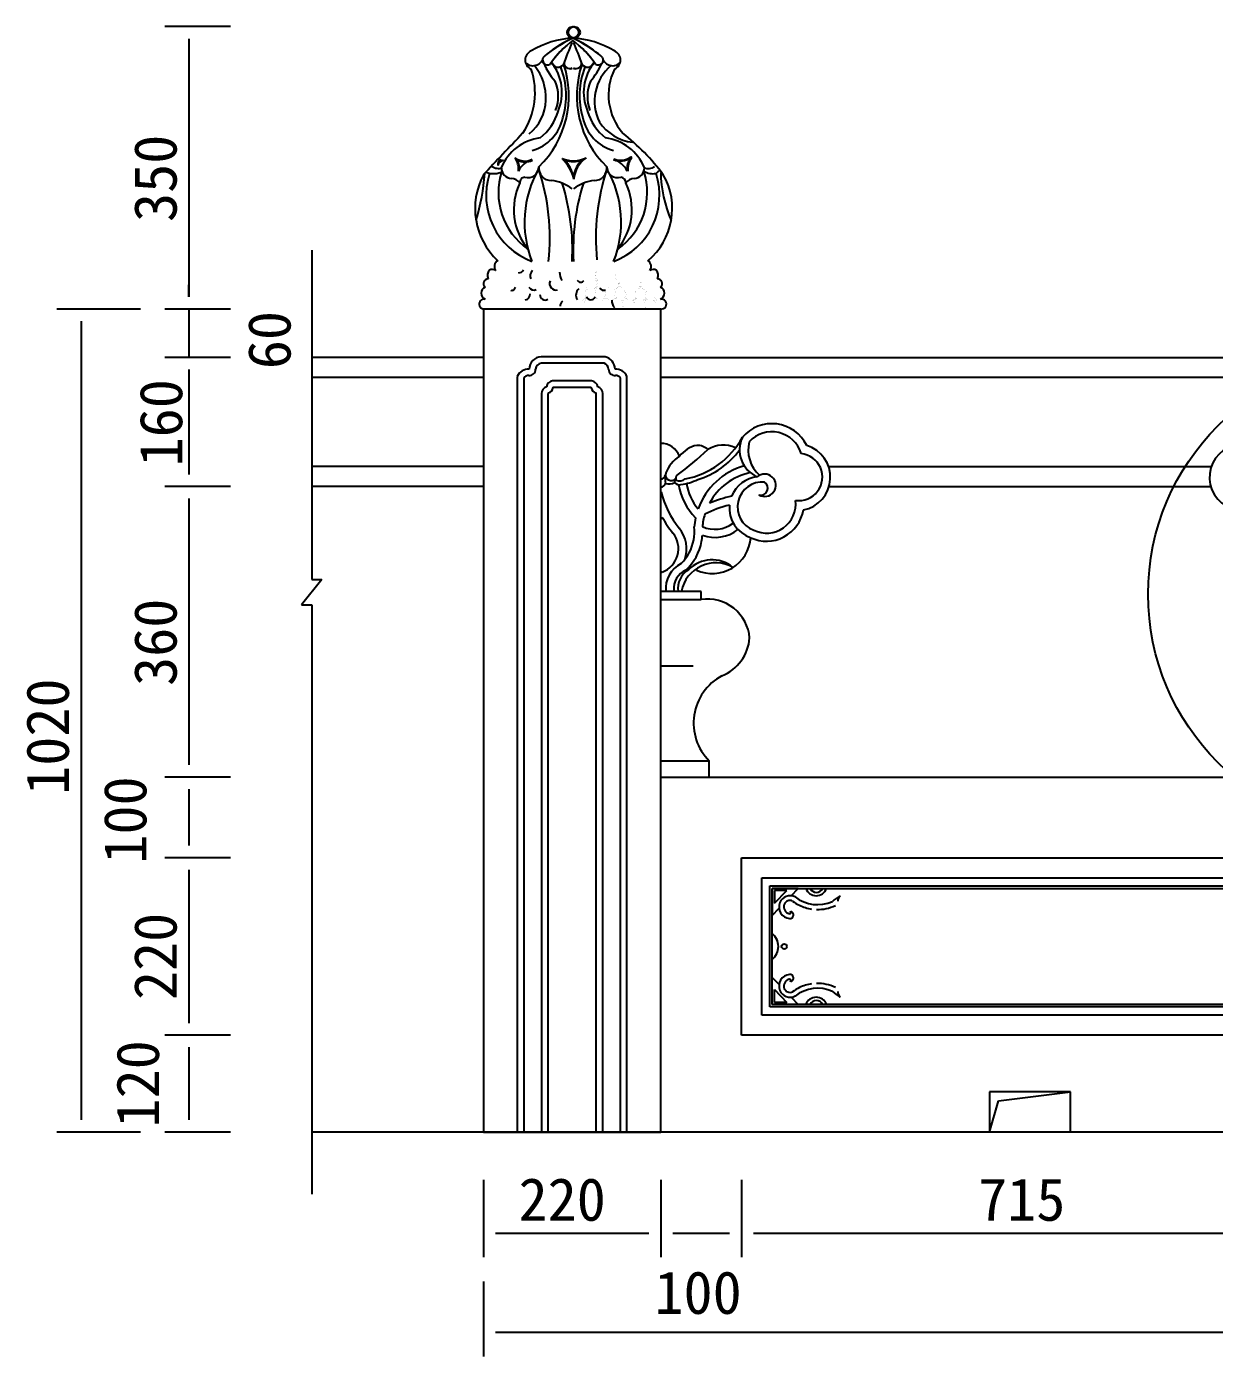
# Model space of a CAD drawing. Header units: metres. Extents: x -351 to 4765, y -725 to 4733.
# Drawn here: x -201 to 1271, y 3038 to 4686 of the extents above; entities that cross this region are included whole.
import ezdxf

# ---------------------------------------------------------------- set-up
doc = ezdxf.new("R2010")
doc.units = ezdxf.units.M
for name, color, linetype in [('2', 2, 'Continuous'), ('3', 3, 'Continuous'), ('4', 4, 'Continuous'), ('7', 7, 'Continuous'), ('BH', 3, 'Continuous'), ('DIM', 3, 'Continuous')]:
    doc.layers.add(name, color=color, linetype=linetype)

msp = doc.modelspace()

# ---------------------------------------------------------------- linework, layer by layer
at = {"layer": '2'}
msp.add_line((2815.49, 3316.23), (152.08, 3316.23), dxfattribs=at)
at = {"layer": '3'}
for p, q in [((152.08, 4409.27), (152.08, 4022.72)), ((503.75, 4377.35), (503.75, 4377.35)), ((503.78, 4382.03), (503.78, 4382.03)), ((503.85, 4371.66), (503.85, 4371.66)), ((503.88, 4374.3), (503.88, 4374.3)), ((503.95, 4377.34), (503.95, 4377.34)), ((504.01, 4378.15), (504.01, 4378.15)), ((504.14, 4382.01), (504.14, 4382.01)), ((504.6, 4369.79), (504.6, 4369.79)), ((504.82, 4381.89), (504.82, 4381.89)), ((505.3, 4371.51), (505.3, 4371.51)), ((505.37, 4374.26), (505.37, 4374.26)), ((505.47, 4371.45), (505.47, 4371.45)), ((505.57, 4382.34), (505.57, 4382.34)), ((505.67, 4371.84), (505.67, 4371.84)), ((506.45, 4368.38), (506.45, 4368.38)), ((506.51, 4371.31), (506.51, 4371.31)), ((506.58, 4372.23), (506.58, 4372.23)), ((528.85, 4373.55), (528.85, 4373.55)), ((528.87, 4377.29), (528.87, 4377.29)), ((529.07, 4378.7), (529.07, 4378.7)), ((529.89, 4373.41), (529.89, 4373.41)), ((532.39, 4367.91), (532.39, 4367.91)), ((532.56, 4368.1), (532.56, 4368.1)), ((533.43, 4367.77), (533.43, 4367.77)), ((533.45, 4368.24), (533.45, 4368.24)), ((533.82, 4368.58), (533.82, 4368.58)), ((559.52, 4369.51), (559.52, 4369.51)), ((559.81, 4369.15), (559.81, 4369.15)), ((560.66, 4369.69), (560.66, 4369.69)), ((490.82, 4350.97), (490.82, 4350.97)), ((491.09, 4352.63), (491.09, 4352.63)), ((491.18, 4351.31), (491.18, 4351.31)), ((491.26, 4358.64), (491.26, 4358.64)), ((491.26, 4357.31), (491.26, 4357.31)), ((492.06, 4362.86), (492.06, 4362.86)), ((492.61, 4351.35), (492.61, 4351.35)), ((493, 4360.24), (493, 4360.24)), ((493.37, 4360.57), (493.37, 4360.57)), ((502.82, 4361.44), (502.82, 4361.44)), ((503.11, 4362.24), (503.11, 4362.24)), ((503.13, 4351.18), (503.13, 4351.18)), ((503.38, 4358.89), (503.38, 4358.89)), ((503.48, 4362.57), (503.48, 4362.57)), ((503.48, 4351), (503.48, 4351)), ((503.51, 4362.74), (503.51, 4362.74)), ((503.7, 4356.15), (503.7, 4356.15)), ((503.72, 4357.29), (503.72, 4357.29)), ((504.67, 4366.38), (504.67, 4366.38)), ((505.34, 4362.3), (505.34, 4362.3)), ((505.47, 4364.4), (505.47, 4364.4)), ((505.54, 4361.08), (505.54, 4361.08)), ((506.33, 4364.52), (506.33, 4364.52)), ((515.14, 4358.73), (515.14, 4358.73)), ((515.31, 4351.62), (515.31, 4351.62)), ((515.51, 4359.06), (515.51, 4359.06)), ((516.09, 4354.52), (516.09, 4354.52)), ((516.18, 4357.27), (516.18, 4357.27)), ((516.3, 4352.92), (516.3, 4352.92)), ((516.31, 4359.67), (516.31, 4359.67)), ((519.24, 4362.48), (519.24, 4362.48)), ((527.07, 4360.46), (527.07, 4360.46)), ((527.9, 4352.96), (527.9, 4352.96)), ((528.63, 4357.25), (528.63, 4357.25)), ((528.7, 4358.03), (528.7, 4358.03)), ((529.9, 4362.24), (529.9, 4362.24)), ((530.25, 4362.25), (530.25, 4362.25)), ((530.54, 4362.97), (530.54, 4362.97)), ((531.59, 4362.83), (531.59, 4362.83)), ((531.71, 4366.65), (531.71, 4366.65)), ((531.86, 4367.26), (531.86, 4367.26)), ((532.43, 4364.24), (532.43, 4364.24)), ((533.29, 4364.19), (533.29, 4364.19)), ((534.13, 4364.73), (534.13, 4364.73)), ((535.36, 4362.73), (535.36, 4362.73)), ((535.73, 4363.07), (535.73, 4363.07)), ((539.63, 4359.38), (539.63, 4359.38)), ((540.12, 4358.34), (540.12, 4358.34)), ((540.51, 4356.48), (540.51, 4356.48)), ((541.09, 4357.22), (541.09, 4357.22)), ((541.38, 4351.19), (541.38, 4351.19)), ((541.55, 4353.87), (541.55, 4353.87)), ((553.4, 4357.46), (553.4, 4357.46)), ((553.55, 4357.2), (553.55, 4357.2)), ((553.77, 4357.8), (553.77, 4357.8)), ((557.5, 4361.22), (557.5, 4361.22)), ((557.87, 4361.56), (557.87, 4361.56)), ((558.2, 4364.14), (558.2, 4364.14)), ((558.7, 4363.84), (558.7, 4363.84)), ((559.04, 4364.68), (559.04, 4364.68)), ((559.31, 4364.36), (559.31, 4364.36)), ((559.86, 4363.38), (559.86, 4363.38)), ((560.35, 4364.23), (560.35, 4364.23)), ((561.39, 4362.2), (561.39, 4362.2)), ((561.4, 4361.77), (561.4, 4361.77)), ((563.81, 4359.92), (563.81, 4359.92)), ((563.88, 4359.8), (563.88, 4359.8)), ((565.79, 4354.29), (565.79, 4354.29)), ((566, 4357.18), (566, 4357.18)), ((566.39, 4357.94), (566.39, 4357.94)), ((566.6, 4358.22), (566.6, 4358.22)), ((387.64, 4336.23), (381.92, 4336.23)), ((401.18, 4336.23), (394.49, 4336.23)), ((416.48, 4336.23), (408.88, 4336.23)), ((427.94, 4336.23), (420.95, 4336.23)), ((440.17, 4336.23), (434.79, 4336.23)), ((449.34, 4336.23), (447.02, 4336.23)), ((461.49, 4336.23), (456.19, 4336.23)), ((482.06, 4336.23), (469.2, 4336.23)), ((488.03, 4347.3), (488.03, 4347.3)), ((489.24, 4347.69), (489.24, 4347.69)), ((495.07, 4336.23), (489.77, 4336.23)), ((489.95, 4345.49), (489.95, 4345.49)), ((490.07, 4349.35), (490.07, 4349.35)), ((490.3, 4344.76), (490.3, 4344.76)), ((490.87, 4347.48), (490.87, 4347.48)), ((491.07, 4349.23), (491.07, 4349.23)), ((491.91, 4349.77), (491.91, 4349.77)), ((491.91, 4347.34), (491.91, 4347.34)), ((500.49, 4347.28), (500.49, 4347.28)), ((504.24, 4336.23), (501.92, 4336.23)), ((503.53, 4349.21), (503.53, 4349.21)), ((504.37, 4349.75), (504.37, 4349.75)), ((504.52, 4350.86), (504.52, 4350.86)), ((505.2, 4349.62), (505.2, 4349.62)), ((505.82, 4349.11), (505.82, 4349.11)), ((516.47, 4336.23), (511.09, 4336.23)), ((512.95, 4347.25), (512.95, 4347.25)), ((514.25, 4349.58), (514.25, 4349.58)), ((515.29, 4349.44), (515.29, 4349.44)), ((515.98, 4349.19), (515.98, 4349.19)), ((516.18, 4349.07), (516.18, 4349.07)), ((516.83, 4349.72), (516.83, 4349.72)), ((518, 4349.09), (518, 4349.09)), ((519.33, 4348.04), (519.33, 4348.04)), ((542.38, 4336.23), (523.32, 4336.23)), ((523.99, 4347.02), (523.99, 4347.02)), ((525.01, 4348.16), (525.01, 4348.16)), ((526.05, 4348.03), (526.05, 4348.03)), ((526.69, 4348.9), (526.69, 4348.9)), ((528.44, 4349.16), (528.44, 4349.16)), ((529.07, 4349.7), (529.07, 4349.7)), ((529.28, 4349.7), (529.28, 4349.7)), ((529.44, 4350.04), (529.44, 4350.04)), ((529.52, 4350.68), (529.52, 4350.68)), ((535.78, 4346.75), (535.78, 4346.75)), ((535.85, 4336.38), (535.85, 4336.38)), ((536.82, 4346.61), (536.82, 4346.61)), ((536.95, 4337.07), (536.95, 4337.07)), ((537.2, 4344.78), (537.2, 4344.78)), ((537.67, 4339.13), (537.67, 4339.13)), ((537.86, 4347.21), (537.86, 4347.21)), ((538.51, 4339.66), (538.51, 4339.66)), ((538.91, 4336.93), (538.91, 4336.93)), ((539.28, 4337.26), (539.28, 4337.26)), ((539.87, 4350.64), (539.87, 4350.64)), ((540.86, 4337.18), (540.86, 4337.18)), ((540.9, 4349.14), (540.9, 4349.14)), ((541.74, 4349.68), (541.74, 4349.68)), ((542.45, 4348.66), (542.45, 4348.66)), ((543.46, 4348.36), (543.46, 4348.36)), ((549.47, 4346.6), (549.47, 4346.6)), ((556.77, 4336.23), (550.08, 4336.23)), ((550.26, 4346.61), (550.26, 4346.61)), ((550.3, 4344.83), (550.3, 4344.83)), ((550.32, 4347.18), (550.32, 4347.18)), ((551.21, 4348.19), (551.21, 4348.19)), ((551.58, 4348.53), (551.58, 4348.53)), ((551.74, 4344.11), (551.74, 4344.11)), ((551.93, 4344.62), (551.93, 4344.62)), ((552.71, 4336.84), (552.71, 4336.84)), ((553.08, 4348.4), (553.08, 4348.4)), ((553.31, 4337.16), (553.31, 4337.16)), ((553.35, 4349.12), (553.35, 4349.12)), ((553.57, 4350.36), (553.57, 4350.36)), ((553.77, 4349.56), (553.77, 4349.56)), ((554.2, 4349.66), (554.2, 4349.66)), ((554.82, 4349.42), (554.82, 4349.42)), ((555.04, 4337.17), (555.04, 4337.17)), ((562.77, 4347.16), (562.77, 4347.16)), ((563.44, 4348.36), (563.44, 4348.36)), ((569.34, 4336.23), (563.62, 4336.23)), ((564.54, 4348.14), (564.54, 4348.14)), ((565.04, 4344.63), (565.04, 4344.63)), ((565.58, 4348), (565.58, 4348)), ((565.59, 4346.85), (565.59, 4346.85)), ((565.76, 4338.67), (565.76, 4338.67)), ((565.77, 4337.13), (565.77, 4337.13)), ((565.81, 4349.1), (565.81, 4349.1)), ((566.01, 4346.38), (566.01, 4346.38)), ((566.14, 4350.23), (566.14, 4350.23)), ((566.24, 4337.56), (566.24, 4337.56)), ((566.65, 4349.63), (566.65, 4349.63)), ((567.28, 4337.42), (567.28, 4337.42)), ((567.33, 4348.44), (567.33, 4348.44)), ((568.3, 4347.64), (568.3, 4347.64)), ((568.46, 4336.6), (568.46, 4336.6)), ((575.23, 4347.14), (575.23, 4347.14)), ((575.31, 4346.72), (575.31, 4346.72)), ((576.35, 4346.58), (576.35, 4346.58)), ((576.65, 4346.12), (576.65, 4346.12)), ((577.45, 4350.44), (577.45, 4350.44)), ((577.49, 4344.6), (577.49, 4344.6)), ((578.27, 4349.07), (578.27, 4349.07)), ((579.07, 4346.23), (579.07, 4346.23)), ((579.19, 4348.12), (579.19, 4348.12)), ((514.5, 4269.06), (436.7, 4269.06)), ((414.75, 4250.62), (414.75, 3316.23)), ((498.25, 4239.06), (451.26, 4239.06)), ((534.75, 3316.23), (534.75, 4250.62)), ((444.75, 4231.32), (444.75, 3316.23)), ((504.75, 3316.23), (504.75, 4231.32)), ((152.08, 4022.72), (152.08, 4001.09)), ((164.77, 4001.09), (139.39, 3969.62)), ((152.08, 4001.09), (164.77, 4001.09)), ((584.75, 3976.23), (634.75, 3976.23)), ((139.39, 3969.62), (152.08, 3969.62)), ((152.08, 3969.62), (152.08, 3931.55)), ((152.08, 3931.55), (152.08, 3239.04)), ((584.75, 3893.91), (624.74, 3893.91)), ((584.75, 3776.23), (644.75, 3776.23)), ((709.75, 3461.23), (709.75, 3631.23)), ((709.75, 3631.23), (1374.75, 3631.23)), ((719.75, 3471.23), (719.75, 3621.23)), ((719.75, 3621.23), (1364.75, 3621.23)), ((754.71, 3618.23), (722.75, 3618.23)), ((722.75, 3615.77), (722.75, 3584.6)), ((725.75, 3615.77), (725.75, 3599.7)), ((725.75, 3599.7), (740.8, 3615.64)), ((740.8, 3615.64), (725.75, 3615.64)), ((746.05, 3609.11), (754.71, 3618.23)), ((722.75, 3584.6), (731.23, 3593.52)), ((722.75, 3476.69), (722.75, 3507.86)), ((722.75, 3507.86), (731.23, 3498.93)), ((725.75, 3476.69), (725.75, 3492.76)), ((725.75, 3492.76), (740.8, 3476.82)), ((746.05, 3483.34), (754.71, 3474.23)), ((1374.75, 3461.23), (709.75, 3461.23)), ((1364.75, 3471.23), (719.75, 3471.23)), ((754.71, 3474.23), (722.75, 3474.23)), ((740.8, 3476.82), (725.75, 3476.82))]:
    msp.add_line(p, q, dxfattribs=at)
msp.add_circle((737.66, 3546.23), 3.22, dxfattribs=at)
msp.add_circle((737.66, 3546.23), 3.22, dxfattribs=at)
for centre, radius, start, end in [((544.81, 4524.44), 162.93, 115.12, 130.62), ((544.32, 4574.99), 116.43, 125.81, 146.37), ((752.92, 4541.45), 304.94, 155.81, 161.2), ((406.94, 4574.99), 116.43, 33.63, 54.19), ((406.46, 4524.44), 162.93, 49.38, 64.88), ((198.34, 4541.45), 304.94, 18.8, 24.19), ((444.28, 4645.02), 6.35, 150.82, 299.25), ((506.98, 4645.02), 6.35, 240.75, 29.18), ((426.35, 4650.56), 12.84, 222.28, 334.43), ((378.56, 4597.94), 63.71, 357.22, 38.8), ((523.84, 4677.99), 92.02, 201, 220.34), ((457.16, 4644.31), 8.44, 196.41, 327.13), ((368.56, 4600.68), 98.73, 343.86, 20.87), ((464.25, 4639.73), 0, 351.12, 154.13), ((471.51, 4640.76), 6.61, 169.88, 299.4), ((479.75, 4640.76), 6.61, 240.6, 10.12), ((582.7, 4600.68), 98.73, 159.13, 196.14), ((487.01, 4639.73), 0, 25.87, 188.88), ((494.11, 4644.31), 8.44, 212.87, 343.59), ((427.42, 4677.99), 92.02, 319.66, 335.98), ((560.03, 4593.77), 57.54, 129.99, 206.62), ((524.91, 4650.56), 12.84, 205.57, 317.72), ((410.04, 4599.56), 47.56, 338.68, 23.36), ((541.22, 4599.56), 47.56, 156.64, 201.32), ((385.88, 4596.88), 56.36, 309.35, 357.92), ((409.84, 4585.24), 54.89, 286.32, 347.36), ((541.42, 4585.24), 54.89, 192.64, 253.68), ((556.35, 4599.85), 57.42, 213.71, 263.41), ((393.34, 4514.85), 10.82, 141.38, 184.26), ((392.09, 4510.75), 10.1, 102.58, 160.94), ((388.39, 4526.12), 5.72, 232.17, 285.24), ((386.89, 4510.07), 22.56, 352.09, 27.97), ((416.38, 4541.78), 23.2, 245.64, 293.41), ((476.39, 4554.73), 35.83, 253.2, 286.71), ((421.32, 4482.76), 58.46, 19, 40.11), ((512.2, 4494.53), 36.34, 134.59, 168.48), ((534.88, 4541.78), 21.2, 246.59, 304.82), ((564.37, 4510.07), 20.56, 141.26, 187.91), ((547.55, 4523.56), 1, 321.26, 124.82), ((111.16, 4522.56), 256.1, 342.69, 355.84), ((455.53, 4477.06), 87.32, 161.88, 249.54), ((468.37, 4480.32), 84.97, 161.76, 235.32), ((547.76, 4443.86), 132.03, 150.18, 201.61), ((183.68, 4424.83), 263.5, 353.55, 18.75), ((767.58, 4424.83), 263.5, 161.25, 186.01), ((403.5, 4443.86), 132.03, 338.39, 29.82), ((495.73, 4477.06), 87.32, 290.46, 18.12), ((482.89, 4480.32), 84.97, 304.68, 18.24), ((743.46, 4508.91), 158.93, 181.2, 203.36), ((480.08, 4459.56), 77.58, 154.76, 219.27), ((198.7, 4409.63), 276.42, 357.02, 17.35), ((752.56, 4409.63), 276.42, 162.65, 182.98), ((471.18, 4459.56), 77.58, 320.73, 25.24), ((379.17, 4378.13), 9.45, 137.69, 208.64), ((375.52, 4376.41), 8.75, 59.04, 112.44), ((386.96, 4388.83), 8.5, 121.36, 215.33), ((564.3, 4388.83), 8.5, 324.67, 58.64), ((575.74, 4376.41), 8.75, 67.56, 120.96), ((572.09, 4378.13), 9.45, 331.36, 42.31), ((370.85, 4367.68), 5.92, 89.77, 226.82), ((580.41, 4367.68), 5.92, 313.18, 90.23), ((370.21, 4355.96), 8.15, 114.74, 247.19), ((581.05, 4355.96), 8.15, 292.81, 65.26), ((365.82, 4342.35), 6.22, 78.6, 260.08), ((585.45, 4342.38), 6.19, 263.48, 101.6), ((437.24, 4261.35), 7.74, 94, 178.49), ((511.65, 4261.26), 8.31, 1.75, 69.93), ((420.78, 4246.45), 7.33, 87.27, 145.28), ((421.51, 4261.76), 8, 267.27, 358.49), ((527.95, 4261.76), 8, 181.75, 272.9), ((528.73, 4246.45), 7.33, 34.72, 92.9), ((443.03, 4239.8), 8, 287.27, 351.79), ((451.47, 4238.58), 0.53, 113.83, 171.79), ((498.03, 4238.58), 0.53, 8.21, 66.17), ((506.47, 4239.8), 8, 188.21, 252.73), ((445.68, 4231.27), 0.93, 107.27, 177.1), ((503.82, 4231.27), 0.93, 2.9, 72.73), ((600.81, 4221.61), 101.24, 287.02, 323.54), ((711.53, 4059.53), 85.63, 105.94, 160.06), ((583.72, 4122.65), 7.36, 278.06, 340.39), ((621.34, 4126.58), 31.34, 175.3, 191.78), ((595.18, 4132.2), 12.85, 249.39, 301.31), ((608.82, 4122.16), 7.03, 144.74, 187.61), ((608.12, 4126.94), 8.48, 222.36, 279.76), ((597.87, 4195.98), 78.27, 278.58, 294.59), ((711.53, 4059.53), 75.63, 102.18, 151.57), ((711.53, 4059.53), 85.63, 160.06, 160.11), ((711.53, 4059.53), 85.63, 167.86, 175.62), ((711.53, 4059.53), 75.63, 162.89, 174.99), ((570.74, 4060.43), 55.7, 349.3, 5.82), ((570.74, 4060.43), 65.7, 349.3, 355.91), ((570.74, 4060.43), 55.7, 314.4, 349.3), ((570.74, 4060.43), 65.7, 313.3, 349.3), ((652.78, 3978.21), 43.38, 60.52, 168.72), ((648.14, 3984.73), 40.63, 50.24, 135.83), ((625.4, 3989.75), 34.65, 116.93, 185.07), ((625.68, 3989.74), 24.92, 113.35, 185.02), ((633.19, 3989.73), 27.29, 121.33, 187.37), ((777.32, 3622.68), 13.54, 199.2, 340.8), ((777.49, 3621.61), 8.39, 203.78, 336.22), ((745.59, 3595.23), 14.46, 157.99, 263.75), ((744.9, 3595.41), 13.75, 62.7, 157.6), ((746.06, 3595.3), 8.87, 159.67, 256.61), ((744.9, 3595.41), 7.75, 66.1, 157.45), ((779.09, 3643.47), 51.41, 232.85, 244.09), ((779.09, 3643.47), 45.41, 232.12, 293.64), ((779.09, 3643.47), 51.41, 244.09, 261.67), ((779.09, 3643.47), 51.41, 268.51, 295.38), ((825.99, 3572.21), 41.27, 117.24, 134.05), ((811.81, 3602.78), 7.73, 127.61, 184.03), ((744, 3588.7), 2.03, 220.83, 37.3), ((744.53, 3585.45), 4.62, 263.57, 76.32), ((709.89, 3546.25), 20.5, 308.87, 51.13), ((709.89, 3546.2), 20.5, 308.87, 51.13), ((745.59, 3497.22), 14.46, 96.25, 202.01), ((744.53, 3507.01), 4.62, 283.68, 96.43), ((746.06, 3497.15), 8.87, 103.39, 200.33), ((744.9, 3497.05), 7.75, 202.55, 293.9), ((744, 3503.75), 2.03, 322.7, 139.17), ((779.09, 3448.98), 51.41, 115.91, 127.15), ((779.09, 3448.98), 45.41, 66.36, 127.88), ((779.09, 3448.98), 51.41, 98.33, 115.91), ((779.09, 3448.98), 51.41, 64.62, 91.49), ((744.9, 3497.05), 13.75, 202.4, 297.3), ((777.32, 3469.77), 13.54, 19.2, 160.8), ((777.49, 3470.85), 8.39, 23.78, 156.22), ((825.99, 3520.25), 41.27, 225.95, 242.76), ((811.81, 3489.68), 7.73, 175.97, 232.39)]:
    msp.add_arc(centre, radius, start, end, dxfattribs=at)
at = {"layer": '4'}
for p, q in [((382.53, 4396.09), (382.53, 4396.09)), ((568.73, 4396.09), (568.73, 4396.09)), ((578.43, 4336.23), (364.75, 4336.23)), ((364.75, 4336.23), (364.75, 3316.23)), ((584.75, 4336.23), (578.43, 4336.23)), ((584.75, 3316.23), (584.75, 4336.23)), ((584.75, 3756.23), (2364.75, 3756.23)), ((364.75, 3316.23), (584.75, 3316.23))]:
    msp.add_line(p, q, dxfattribs=at)
for centre in [(475.63, 4679.09), (477.39, 4679.09)]:
    msp.add_circle(centre, 7.14, dxfattribs=at)
for centre, radius, start, end in [((481.44, 4561.6), 110.51, 93.01, 121.21), ((469.82, 4561.6), 110.51, 58.79, 86.99), ((428.62, 4644.84), 12.12, 111.46, 247.73), ((522.64, 4644.84), 12.12, 292.27, 68.54), ((337.57, 4604.54), 91.22, 326.47, 18.59), ((592.23, 4601.72), 72.4, 153.86, 221.07), ((6191.43, -973.36), 7996.04, 136.27, 136.78), ((364.27, 4335.24), 279.26, 36.83, 51.62), ((443.55, 4461.02), 89.1, 152.17, 226.78), ((514.37, 4460.8), 84.51, 310.03, 29.67)]:
    msp.add_arc(centre, radius, start, end, dxfattribs=at)
at = {"layer": '7'}
for p, q in [((364.75, 4276.23), (152.08, 4276.23)), ((364.75, 4276.23), (152.08, 4276.23)), ((515.67, 4277.06), (436.47, 4277.06)), ((584.75, 4276.23), (1474.75, 4276.23)), ((406.75, 4252.64), (406.75, 3316.23)), ((542.75, 3316.23), (542.75, 4252.64)), ((364.75, 4251.23), (152.08, 4251.23)), ((364.75, 4251.23), (152.08, 4251.23)), ((498.91, 4247.06), (450.6, 4247.06)), ((2364.75, 4251.23), (584.75, 4251.23)), ((436.75, 4231.42), (436.75, 3316.23)), ((512.75, 3316.23), (512.75, 4231.42)), ((364.75, 4141.23), (152.08, 4141.23)), ((364.75, 4141.23), (152.08, 4141.23)), ((792.52, 4141.23), (1266.98, 4141.23)), ((364.75, 4116.23), (152.08, 4116.23)), ((364.75, 4116.23), (152.08, 4116.23)), ((793.2, 4116.23), (1266.3, 4116.23)), ((634.75, 3986.23), (584.75, 3986.23)), ((634.75, 3976.23), (634.75, 3986.23)), ((634.75, 3976.23), (634.75, 3976.23)), ((634.75, 3976.23), (634.75, 3976.23)), ((644.75, 3756.23), (644.75, 3776.23)), ((584.75, 3756.23), (644.75, 3756.23)), ((684.75, 3436.23), (684.75, 3656.23)), ((684.75, 3656.23), (1399.75, 3656.23)), ((722.75, 3474.23), (722.75, 3618.23)), ((722.75, 3618.23), (1361.75, 3618.23)), ((1361.75, 3474.23), (722.75, 3474.23)), ((1399.75, 3436.23), (684.75, 3436.23)), ((1042.25, 3366.23), (992.25, 3366.23)), ((992.25, 3366.23), (992.25, 3316.23)), ((1092.25, 3366.23), (1042.25, 3366.23)), ((1092.25, 3316.23), (1092.25, 3366.23))]:
    msp.add_line(p, q, dxfattribs=at)
for centre, radius, start, end in [((544.81, 4524.44), 162.93, 118.65, 129.69), ((406.46, 4524.44), 162.93, 50.31, 61.35), ((544.32, 4574.99), 116.43, 131.48, 141.83), ((406.94, 4574.99), 116.43, 38.17, 48.52), ((426.35, 4650.56), 12.84, 222.28, 295.47), ((348.27, 4600.34), 122.48, 314.17, 18.76), ((403.09, 4604.75), 59.11, 336.53, 38.96), ((457.16, 4644.31), 8.44, 231.21, 296.3), ((473.13, 4645.85), 11.81, 242.53, 277.89), ((478.13, 4645.85), 11.81, 262.11, 297.47), ((602.99, 4600.34), 122.48, 161.24, 225.83), ((548.17, 4604.75), 59.11, 141.04, 203.47), ((494.11, 4644.31), 8.44, 243.7, 308.79), ((524.91, 4650.56), 12.84, 244.53, 317.72), ((397, 4598.04), 62.62, 307.53, 344.41), ((554.26, 4598.04), 62.62, 195.59, 232.47), ((443.33, 4487.98), 60.94, 97.72, 157.62), ((507.94, 4487.98), 60.94, 22.38, 82.28), ((416.38, 4541.78), 22.2, 235.18, 293.41), ((386.89, 4510.07), 21.56, 352.09, 38.74), ((432.78, 4495.23), 27.26, 106.15, 154.18), ((421.32, 4482.76), 57.46, 14.47, 44.1), ((476.39, 4554.73), 34.83, 246.66, 297.29), ((512.2, 4494.53), 35.34, 124.17, 175.81), ((534.88, 4541.78), 22.2, 246.59, 304.82), ((518.48, 4495.23), 27.26, 25.82, 73.85), ((564.37, 4510.07), 21.56, 141.26, 187.91), ((377.61, 4528), 24.06, 246.23, 298.75), ((383.72, 4525.66), 15.24, 234.2, 288.23), ((400.32, 4511.18), 13.35, 179.99, 267.69), ((416.4, 4493.01), 6.51, 93.33, 183.33), ((419.74, 4512.87), 13.87, 254.46, 358.41), ((448.65, 4510.82), 15.13, 173.67, 270.96), ((502.61, 4510.82), 15.13, 269.04, 6.33), ((531.52, 4512.87), 13.87, 181.59, 285.54), ((534.86, 4493.01), 6.51, 356.67, 86.67), ((550.95, 4511.18), 13.35, 272.31, 0.01), ((575.16, 4528), 24.06, 241.25, 278.53), ((569.06, 4525.66), 15.24, 251.77, 301.46), ((568.67, 4517.88), 16.96, 306.35, 323.2), ((399.15, 4484.17), 13.69, 38.18, 87.35), ((442.25, 4443), 53.11, 52.26, 82.8), ((509.01, 4443), 53.11, 97.2, 127.74), ((552.12, 4484.17), 13.69, 92.65, 141.82), ((409.14, 4386.72), 5.52, 262.52, 340.9), ((431.72, 4377.4), 8.91, 133.02, 205.58), ((454.79, 4367.78), 8.05, 156.21, 284.24), ((495.18, 4385.61), 36.18, 186.09, 202.91), ((485.33, 4374.46), 5.02, 208.31, 324.21), ((399.88, 4364.18), 4.84, 258.94, 349.51), ((415.82, 4354.43), 6.83, 278.02, 6.09), ((427.4, 4366.79), 7.02, 209.31, 294.52), ((441.56, 4354.07), 6.71, 178.95, 299.42), ((488.93, 4353.46), 9.47, 126.58, 215.67), ((497.9, 4353.34), 5.66, 200.65, 337.5), ((514.31, 4366.31), 6.93, 216.29, 286.73), ((467.74, 4339.8), 7.9, 127.61, 181.6), ((536.04, 4346.21), 12.08, 176.16, 223.11), ((437.24, 4261.35), 15.74, 92.81, 178.49), ((511.65, 4261.26), 16.31, 1.75, 75.71), ((420.78, 4246.45), 15.33, 87.27, 156.19), ((528.73, 4246.45), 15.33, 23.81, 92.9), ((445.68, 4231.27), 8.93, 107.27, 179.06), ((451.47, 4238.58), 8.53, 95.87, 171.79), ((498.03, 4238.58), 8.53, 8.21, 84.13), ((503.82, 4231.27), 8.93, 0.94, 72.73), ((722.36, 4146.25), 47.86, 25.71, 139.7), ((584.63, 4144.68), 25.05, 21, 89.72), ((594.81, 4227.75), 104.14, 281.18, 330.96), ((718.23, 4161.44), 36, 154.03, 247.13), ((734.57, 4161.25), 41.56, 165.44, 228.46), ((722.36, 4146.25), 37.86, 16.55, 137.75), ((630.02, 4117.85), 42.02, 121.57, 159.52), ((222.6, 4626.56), 626.67, 307.62, 312.15), ((636.32, 4132.77), 35.18, 101.38, 143.58), ((629.39, 4146.67), 20.59, 48.02, 90), ((662.15, 4132.52), 35.05, 64.45, 122.82), ((755.68, 4127.96), 29.23, 262.14, 84.17), ((753.76, 4127.65), 41.06, 280.63, 73.42), ((1305.74, 4127.65), 41.06, 106.58, 259.37), ((584.75, 4130.93), 5.64, 270, 356.71), ((597.49, 4130.61), 7.11, 161.1, 321.85), ((607.81, 4126.3), 4.72, 125.03, 209.25), ((608.06, 4133.93), 10.86, 246.27, 309.8), ((708.36, 4089.67), 38.82, 96.09, 158.04), ((710.54, 4091), 30.8, 84.87, 249.55), ((713.34, 4117.8), 13.88, 239.41, 130.99), ((708.61, 4114.28), 8.75, 254.56, 57.62), ((506.98, 4118.08), 78.77, 350.9, 353.71), ((691.66, 4134.47), 109.29, 193.24, 219.61), ((677.11, 4128.81), 71.12, 188.27, 226.13), ((677.11, 4128.81), 61.12, 188.29, 221.05), ((703.94, 3956.75), 150.79, 102.09, 113), ((703.94, 3956.75), 140.79, 104.08, 117.35), ((708.36, 4089.67), 38.82, 174.63, 251.55), ((715.68, 4094.73), 46.26, 244.91, 350.75), ((715.68, 4094.73), 36.26, 243.98, 6.78), ((506.98, 4118.08), 88.77, 331.18, 333.44), ((691.66, 4134.47), 119.29, 208.05, 219.58), ((651.65, 4100.66), 37.47, 245.69, 307.14), ((575.82, 4039.15), 30.73, 289.96, 38.94), ((575.82, 4039.15), 40.73, 340.64, 39.03), ((651.65, 4100.66), 47.47, 251.1, 307.14), ((648.27, 4056.32), 47.93, 246.1, 355.84), ((588.93, 4037.02), 26.88, 261.06, 264.41), ((642.31, 3924.15), 52.62, 4.76, 98.26), ((640.15, 3932.47), 54.74, 291.77, 355.87), ((691.47, 3823.14), 66.2, 117.94, 225.12)]:
    msp.add_arc(centre, radius, start, end, dxfattribs=at)
at = {"layer": 'DIM'}
for p, q in [((51.18, 4686.23), (-30.19, 4686.23)), ((-0.19, 4671.23), (-0.19, 4351.23)), ((-0.19, 4351.23), (-0.19, 4366.23)), ((-60.19, 4336.23), (-163.75, 4336.23)), ((51.18, 4336.23), (-30.19, 4336.23)), ((51.18, 4336.23), (-30.19, 4336.23)), ((-0.19, 4336.23), (-0.19, 4276.23)), ((-0.19, 4336.23), (-0.19, 4276.23)), ((-133.75, 4321.23), (-133.75, 3331.23)), ((51.18, 4276.23), (-30.19, 4276.23)), ((51.18, 4276.23), (-30.19, 4276.23)), ((-0.19, 4261.23), (-0.19, 4246.23)), ((-0.19, 4261.23), (-0.19, 4131.23)), ((51.18, 4116.23), (-30.19, 4116.23)), ((51.18, 4116.23), (-30.19, 4116.23)), ((-0.19, 4101.23), (-0.19, 3771.23)), ((51.18, 3756.23), (-30.19, 3756.23)), ((51.18, 3756.23), (-30.19, 3756.23)), ((-0.19, 3741.23), (-0.19, 3671.23)), ((51.18, 3656.23), (-30.19, 3656.23)), ((51.18, 3656.23), (-30.19, 3656.23)), ((-0.19, 3641.23), (-0.19, 3451.23)), ((51.18, 3436.23), (-30.19, 3436.23)), ((51.18, 3436.23), (-30.19, 3436.23)), ((-0.19, 3421.23), (-0.19, 3331.23)), ((1003.31, 3354.74), (1092.25, 3366.23)), ((992.25, 3316.23), (1003.31, 3354.74)), ((-60.19, 3316.23), (-163.75, 3316.23)), ((51.18, 3316.23), (-30.19, 3316.23)), ((364.75, 3256.97), (364.75, 3161.1)), ((584.75, 3256.97), (584.75, 3161.1)), ((684.75, 3256.97), (684.75, 3161.1)), ((379.75, 3191.1), (569.75, 3191.1)), ((599.75, 3191.1), (669.75, 3191.1)), ((699.75, 3191.1), (1384.75, 3191.1)), ((364.75, 3131.1), (364.75, 3038.17)), ((379.75, 3068.17), (2569.75, 3068.17))]:
    msp.add_line(p, q, dxfattribs=at)
msp.add_circle((1483.78, 3982.82), 295.13, dxfattribs=at)

# ---------------------------------------------------------------- texts
at = {"layer": 'BH'}
for s, p in [('350', (-15.36, 4444.12)), ('60', (125.84, 4261.66)), ('160', (-8.46, 4141.14)), ('360', (-15.36, 3869.12)), ('1020', (-148.92, 3734.15)), ('100', (-52.86, 3648.89)), ('220', (-15.36, 3479.81)), ('120', (-37.2, 3321.83))]:
    msp.add_text(s, height=53, rotation=90, dxfattribs=at).set_placement(p)
for s, p in [('220', (408.34, 3206.28)), ('715', (977.92, 3206.28)), ('100', (576.8, 3090.88))]:
    msp.add_text(s, height=53, dxfattribs=at).set_placement(p)

doc.saveas('drawing.dxf')
